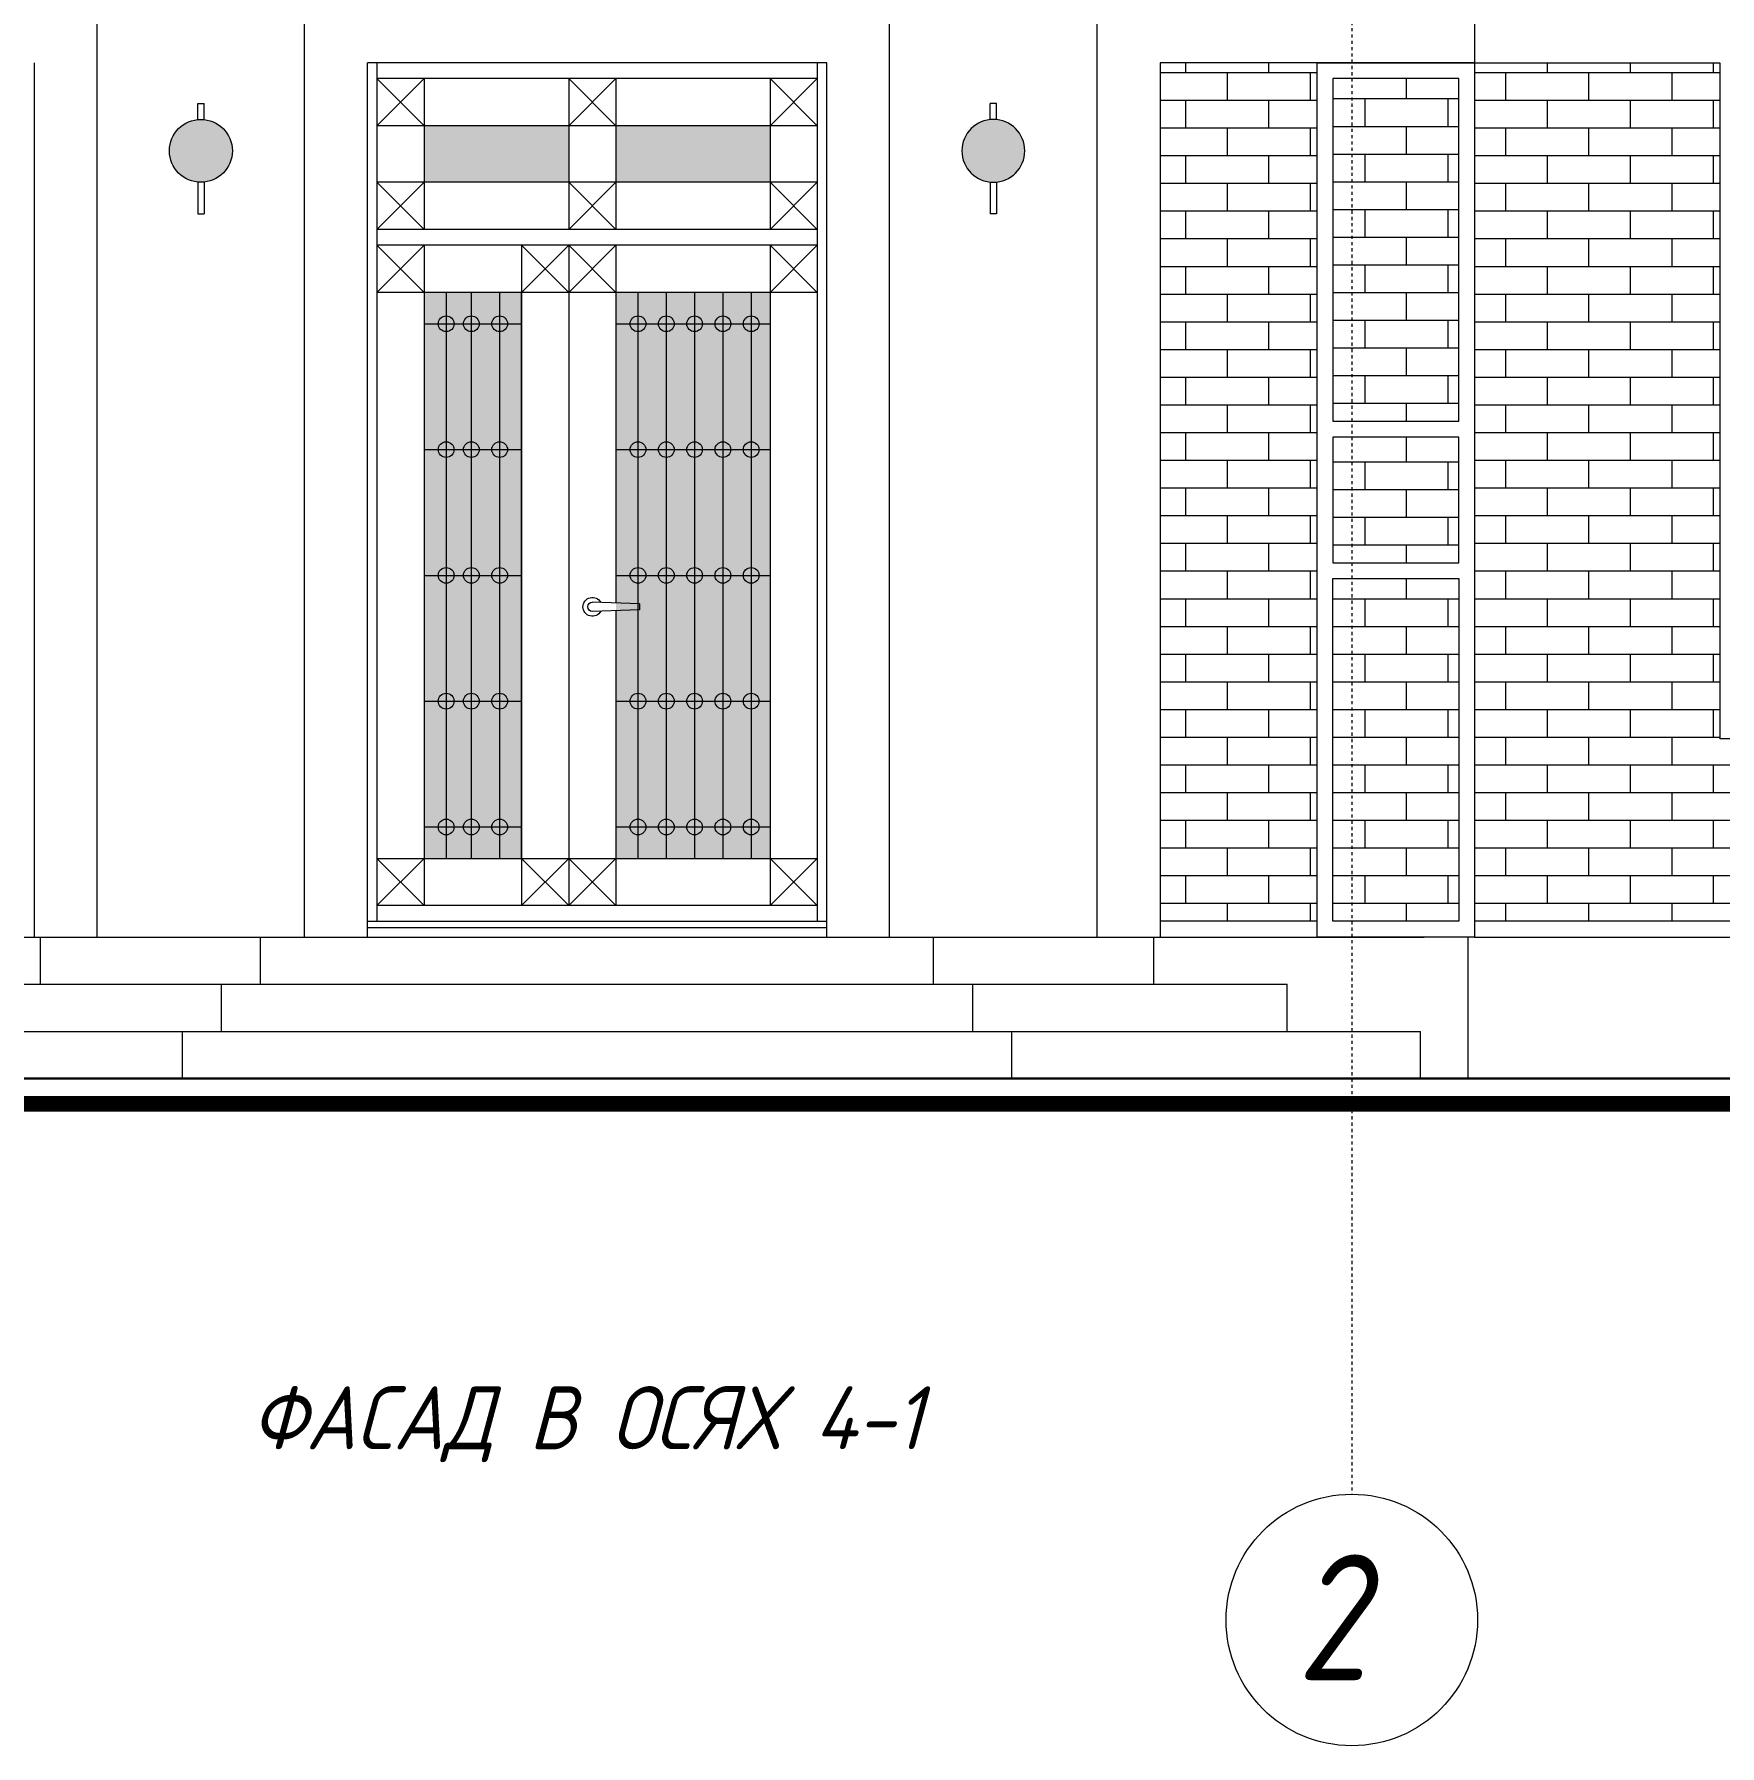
# Model space of a CAD drawing. Header units: millimetres. Extents: x 54 to 1314, y 20 to 614.
# Drawn here: x 576.5 to 630.1, y 128.6 to 183 of the extents above; entities that cross this region are included whole.
import ezdxf

# ---------------------------------------------------------------- set-up
doc = ezdxf.new("R2010")
doc.units = ezdxf.units.MM
doc.linetypes.add('CENTER2', pattern=[1.125, 0.75, -0.125, 0.125, -0.125])
for name, color, linetype, lineweight in [('A_РАЗМ.ОСНОВНЫЕ', 4, 'Continuous', 13), ('A_УТЕП-ЛЬ', 41, 'Continuous', 15), ('А_КИРПИЧ ОБЛИЦ.', 250, 'Continuous', 30), ('А_ОБЛИЦОВКА КАМЕНЬ', 211, 'Continuous', 20), ('А_ОК.ПЕРЕПЛЕТ', 4, 'Continuous', 30), ('А_ОКНА', 4, 'Continuous', 13), ('А_ПЕРВЫЙ ПЛАН', 102, 'Continuous', 15), ('А_ПОЛЫ', 181, 'Continuous', 20), ('А_ШТРИХ.ОКОН', 140, 'Continuous', 9), ('А_ШТУКАТУРКА ФАСАД', 7, 'Continuous', 15), ('ОСИ', 40, 'CENTER2', 18), ('ТЕКСТ', 5, 'Continuous', 18)]:
    doc.layers.add(name, color=color, linetype=linetype, lineweight=lineweight)
doc.styles.add('ROMANS', font='romans.shx', dxfattribs={"width": 0.8, "oblique": 15})
doc.styles.add('SPDS', font='romans.shx', dxfattribs={"width": 0.85, "oblique": 15})

# ---------------------------------------------------------------- blocks, each defined once
blk = doc.blocks.new('ручка')
at = {"layer": 'А_ОК.ПЕРЕПЛЕТ', "lineweight": 13, "ltscale": 100}
for p, q in [((0, 0.2), (1.5, 0.25)), ((0, 0.2), (0, 0)), ((0, 0), (1.5, -0.05))]:
    blk.add_line(p, q, dxfattribs=at)
for radius, start, end in [(0.3, 208.0725, 151.9275), (0.15, 270, 90)]:
    blk.add_arc((1.5, 0.1), radius, start, end, dxfattribs=at)
blk = doc.blocks.new('фонарь 222')
at = {"layer": 'A_УТЕП-ЛЬ'}
h = blk.add_hatch(color=256, dxfattribs=at)
h.set_gradient(color1=(121, 173, 175), one_color=1, tint=1, name='SPHERICAL')
h.paths.add_polyline_path([(1.1, 2, 1), (-0.9, 2, 1)])
at = {"layer": 'А_ОКНА'}
blk.add_circle((0.1, 2), 1, dxfattribs=at)
at = {"layer": 'А_ПЕРВЫЙ ПЛАН', "lineweight": 13, "ltscale": 100}
for p, q in [((0, 3), (0, 3.5)), ((0, 3.5), (0.2, 3.5)), ((0.2, 3), (0.2, 3.5)), ((0, 1), (0, 0)), ((0.2, 1), (0.2, 0)), ((0, 0), (0.2, 0))]:
    blk.add_line(p, q, dxfattribs=at)

msp = doc.modelspace()

# ---------------------------------------------------------------- hatches: boundary and pattern name
at = {"layer": 'А_КИРПИЧ ОБЛИЦ.', "lineweight": 9}
h = msp.add_hatch(dxfattribs=at)
h.set_pattern_fill('AR-BRSTD', color=41, scale=0.013, style=0)
h.set_pattern_definition([(0, (611.8093, 140.42), (0, 0.880643), []), (90, (611.8093, 140.42), (-1.3208, 0.880643), [0.880643, -0.880643])])
h.paths.add_polyline_path([(612.309, 182.12), (612.309, 154.82), (617.309, 154.82), (617.309, 182.12)])
h = msp.add_hatch(dxfattribs=at)
h.set_pattern_fill('AR-BRSTD', color=41, scale=0.013, style=0)
h.set_pattern_definition([(0, (528.2093, 140.42), (0, 0.8806434), []), (90, (528.2093, 140.42), (-1.3208, 0.880643), [0.880643, -0.880643])])
h.paths.add_polyline_path([(660.309, 154.82), (660.309, 182.12), (655.709, 182.12), (655.709, 160.62), (630.109, 160.62), (630.109, 182.12), (622.309, 182.12), (622.309, 154.82)])
h = msp.add_hatch(dxfattribs=at)
h.set_pattern_fill('AR-BRSTD', color=41, scale=0.013, style=0)
h.set_pattern_definition([(0, (617.5093, 156.32), (0, 0.880643), []), (90, (617.5093, 156.32), (-1.3208, 0.880643), [0.88064, -0.88064])])
h.paths.add_polyline_path([(617.809, 170.72), (617.809, 181.62), (621.809, 181.62), (621.809, 170.72)])
h = msp.add_hatch(dxfattribs=at)
h.set_pattern_fill('AR-BRSTD', color=41, scale=0.013, style=0)
h.set_pattern_definition([(0, (617.5093, 151.82), (0, 0.880643), []), (90, (617.5093, 151.82), (-1.3208, 0.88064), [0.88064, -0.88064])])
h.paths.add_polyline_path([(617.809, 166.22), (617.809, 170.22), (621.809, 170.22), (621.809, 166.22)])
h = msp.add_hatch(dxfattribs=at)
h.set_pattern_fill('AR-BRSTD', color=41, scale=0.013, style=0)
h.set_pattern_definition([(0, (617.5093, 140.42), (0, 0.880643), []), (90, (617.5093, 140.42), (-1.3208, 0.880643), [0.88064, -0.88064])])
h.paths.add_polyline_path([(617.809, 154.82), (617.809, 165.72), (621.809, 165.72), (621.809, 154.82)])
at = {"layer": 'А_ШТРИХ.ОКОН', "ltscale": 100}
h = msp.add_hatch(color=256, dxfattribs=at)
h.set_gradient(color1=(116, 208, 231), one_color=1, tint=1, name='INVCURVED')
h.paths.add_polyline_path([(588.909, 180.12), (593.509, 180.12), (593.509, 178.32), (588.909, 178.32)])
h = msp.add_hatch(color=256, dxfattribs=at)
h.set_gradient(color1=(116, 208, 231), one_color=1, tint=1, name='INVCURVED')
h.paths.add_polyline_path([(595.009, 180.12), (599.909, 180.12), (599.909, 178.32), (595.009, 178.32)])
h = msp.add_hatch(color=256, dxfattribs=at)
h.set_gradient(color1=(116, 208, 231), one_color=1, tint=1, name='INVCURVED')
h.paths.add_polyline_path([(588.909, 174.82), (592.009, 174.82), (592.009, 156.82), (588.909, 156.82)])
h = msp.add_hatch(color=256, dxfattribs=at)
h.set_gradient(color1=(116, 208, 231), one_color=1, tint=1, name='INVCURVED')
h.paths.add_polyline_path([(595.009, 174.82), (599.909, 174.82), (599.909, 156.82), (595.009, 156.82)])

# ---------------------------------------------------------------- linework, layer by layer
at = {"layer": 'А_ОБЛИЦОВКА КАМЕНЬ'}
for p, q in [((587.109, 154.82), (601.709, 154.82)), ((587.109, 154.62), (601.709, 154.62)), ((622.109, 149.82), (622.109, 154.32))]:
    msp.add_line(p, q, dxfattribs=at)
at = {"layer": 'А_ОКНА'}
for p, q in [((589.609, 174.82), (589.609, 156.82)), ((590.409, 174.82), (590.409, 156.82)), ((591.309, 174.82), (591.309, 156.82)), ((595.709, 174.82), (595.709, 156.82)), ((596.609, 174.82), (596.609, 156.82)), ((597.509, 174.82), (597.509, 156.82)), ((598.409, 174.82), (598.409, 156.82)), ((599.309, 174.82), (599.309, 156.82)), ((588.909, 173.82), (592.009, 173.82)), ((595.009, 173.82), (599.909, 173.82)), ((588.909, 169.82), (592.009, 169.82)), ((595.009, 169.82), (599.909, 169.82)), ((588.909, 165.82), (592.009, 165.82)), ((595.009, 165.82), (599.909, 165.82)), ((588.909, 161.82), (592.009, 161.82)), ((595.009, 161.82), (599.909, 161.82)), ((588.909, 157.82), (592.009, 157.82)), ((595.009, 157.82), (599.909, 157.82))]:
    msp.add_line(p, q, dxfattribs=at)
for centre in [(589.609, 173.82), (590.409, 173.82), (591.309, 173.82), (595.709, 173.82), (596.609, 173.82), (597.509, 173.82), (598.409, 173.82), (599.309, 173.82), (589.609, 169.82), (590.409, 169.82), (591.309, 169.82), (595.709, 169.82), (596.609, 169.82), (597.509, 169.82), (598.409, 169.82), (599.309, 169.82), (589.609, 165.82), (590.409, 165.82), (591.309, 165.82), (595.709, 165.82), (596.609, 165.82), (597.509, 165.82), (598.409, 165.82), (599.309, 165.82), (589.609, 161.82), (590.409, 161.82), (591.309, 161.82), (595.709, 161.82), (596.609, 161.82), (597.509, 161.82), (598.409, 161.82), (599.309, 161.82), (589.609, 157.82), (590.409, 157.82), (591.309, 157.82), (595.709, 157.82), (596.609, 157.82), (597.509, 157.82), (598.409, 157.82), (599.309, 157.82)]:
    msp.add_circle(centre, 0.25, dxfattribs=at)
at = {"layer": 'А_ПЕРВЫЙ ПЛАН', "ltscale": 100}
for p, q in [((587.409, 182.12), (587.409, 154.82)), ((601.409, 182.12), (601.409, 154.82)), ((601.409, 181.62), (587.409, 181.62)), ((588.909, 181.62), (587.409, 180.12)), ((587.409, 181.62), (588.909, 180.12)), ((588.909, 181.62), (588.909, 176.82)), ((593.509, 181.62), (593.509, 176.82)), ((595.009, 181.62), (593.509, 180.12)), ((593.509, 181.62), (595.009, 180.12)), ((595.009, 181.62), (595.009, 176.82)), ((599.909, 181.62), (599.909, 176.82)), ((599.909, 181.62), (601.409, 180.12)), ((601.409, 181.62), (599.909, 180.12)), ((601.409, 180.12), (587.409, 180.12)), ((601.409, 178.32), (587.409, 178.32)), ((588.909, 178.32), (587.409, 176.82)), ((587.409, 178.32), (588.909, 176.82)), ((595.009, 178.32), (593.509, 176.82)), ((593.509, 178.32), (595.009, 176.82)), ((599.909, 178.32), (601.409, 176.82)), ((601.409, 178.32), (599.909, 176.82)), ((601.409, 176.82), (587.409, 176.82)), ((601.409, 176.32), (587.409, 176.32)), ((588.909, 176.32), (587.409, 174.82)), ((587.409, 176.32), (588.909, 174.82)), ((588.909, 176.32), (588.909, 155.32)), ((592.009, 176.32), (592.009, 155.32)), ((593.509, 176.32), (592.009, 174.82)), ((592.009, 176.32), (593.509, 174.82)), ((593.509, 176.32), (593.509, 155.32)), ((595.009, 176.32), (593.509, 174.82)), ((593.509, 176.32), (595.009, 174.82)), ((595.009, 176.32), (595.009, 164.945)), ((599.909, 176.32), (599.909, 155.32)), ((599.909, 176.32), (601.409, 174.82)), ((601.409, 176.32), (599.909, 174.82)), ((601.409, 174.82), (587.409, 174.82)), ((595.009, 164.695), (595.009, 155.32)), ((587.409, 156.82), (593.509, 156.82)), ((588.909, 156.82), (587.409, 155.32)), ((587.409, 156.82), (588.909, 155.32)), ((593.509, 156.82), (592.009, 155.32)), ((592.009, 156.82), (593.509, 155.32)), ((593.509, 156.82), (601.409, 156.82)), ((595.009, 156.82), (593.509, 155.32)), ((593.509, 156.82), (595.009, 155.32)), ((599.909, 156.82), (601.409, 155.32)), ((601.409, 156.82), (599.909, 155.32)), ((601.409, 155.32), (587.409, 155.32)), ((567.709, 154.32), (620.709, 154.32)), ((576.709, 152.82), (576.709, 154.32)), ((583.707, 152.82), (583.707, 154.32)), ((605.111, 152.82), (605.111, 154.32)), ((612.109, 152.82), (612.109, 154.32)), ((572.467, 152.82), (616.352, 152.82)), ((582.464, 151.32), (582.464, 152.82)), ((606.354, 151.32), (606.354, 152.82)), ((616.352, 151.32), (616.352, 152.82)), ((568.224, 151.32), (620.595, 151.32)), ((581.222, 149.82), (581.222, 151.32)), ((607.597, 149.82), (607.597, 151.32)), ((620.595, 149.82), (620.595, 151.32))]:
    msp.add_line(p, q, dxfattribs=at)
msp.add_lwpolyline([(588.909, 156.82), (592.009, 156.82), (592.009, 174.82), (588.909, 174.82)], close=True, dxfattribs=at)
at = {"layer": 'А_ПОЛЫ', "color": 7, "lineweight": 30, "ltscale": 100}
msp.add_line((494.025, 149.82), (889.025, 149.82), dxfattribs=at)
at = {"layer": 'А_ПОЛЫ', "color": 7, "ltscale": 100, "const_width": 0.5}
msp.add_lwpolyline([(494.025, 149.02), (889.025, 149.02)], dxfattribs=at)
at = {"layer": 'А_ШТУКАТУРКА ФАСАД', "color": 7}
for p, q in [((578.509, 154.32), (578.509, 184.82)), ((585.109, 154.32), (585.109, 184.82)), ((603.709, 154.32), (603.709, 184.82)), ((610.309, 154.32), (610.309, 184.82)), ((576.509, 182.12), (576.509, 154.32)), ((587.109, 154.32), (587.109, 182.12)), ((601.709, 182.12), (587.109, 182.12)), ((601.709, 154.32), (601.709, 182.12)), ((612.309, 182.12), (612.309, 154.32)), ((622.309, 182.12), (630.109, 182.12)), ((630.109, 182.12), (630.109, 160.62)), ((655.709, 160.62), (630.109, 160.62))]:
    msp.add_line(p, q, dxfattribs=at)
msp.add_lwpolyline([(622.309, 194.62), (622.309, 182.12), (612.309, 182.12)], dxfattribs=at)
for points in [[(622.309, 154.32), (617.309, 154.32), (617.309, 182.12), (622.309, 182.12)], [(617.809, 170.72), (621.809, 170.72), (621.809, 181.62), (617.809, 181.62)], [(617.809, 166.22), (621.809, 166.22), (621.809, 170.22), (617.809, 170.22)], [(621.809, 154.82), (617.809, 154.82), (617.809, 165.72), (621.809, 165.72)], [(612.309, 154.32), (617.309, 154.32), (617.309, 154.82), (612.309, 154.82)], [(622.309, 154.32), (660.309, 154.32), (660.309, 154.82), (622.309, 154.82)]]:
    msp.add_lwpolyline(points, close=True, dxfattribs=at)
at = {"layer": 'ОСИ', "ltscale": 0.01}
msp.add_line((618.409, 227.82), (618.409, 136.604), dxfattribs=at)
at = {"layer": 'ОСИ', "linetype": 'Continuous'}
msp.add_circle((618.409, 132.604), 4, dxfattribs=at)

# ---------------------------------------------------------------- block references
at = {"layer": 'A_РАЗМ.ОСНОВНЫЕ'}
msp.add_blockref('фонарь 222', (581.709, 177.32), dxfattribs=at)
at = {"layer": 'A_РАЗМ.ОСНОВНЫЕ', "xscale": -1}
msp.add_blockref('фонарь 222', (607.109, 177.32), dxfattribs=at)
at = {"layer": 'А_ОКНА', "ltscale": 100, "xscale": -1}
msp.add_blockref('ручка', (595.759, 164.72), dxfattribs=at)

# ---------------------------------------------------------------- texts
at = {"layer": 'ОСИ', "linetype": 'Continuous', "style": 'ROMANS', "oblique": 10, "width": 0.8}
msp.add_text('2', height=4, dxfattribs=at).set_placement((616.662, 130.687))
at = {"layer": 'ТЕКСТ', "color": 7, "insert": (594.065, 138.827), "char_height": 2, "width": 70.04285, "attachment_point": 5, "style": 'SPDS'}
msp.add_mtext('ФАСАД В ОСЯХ 4-1', dxfattribs=at)

doc.saveas('drawing.dxf')
